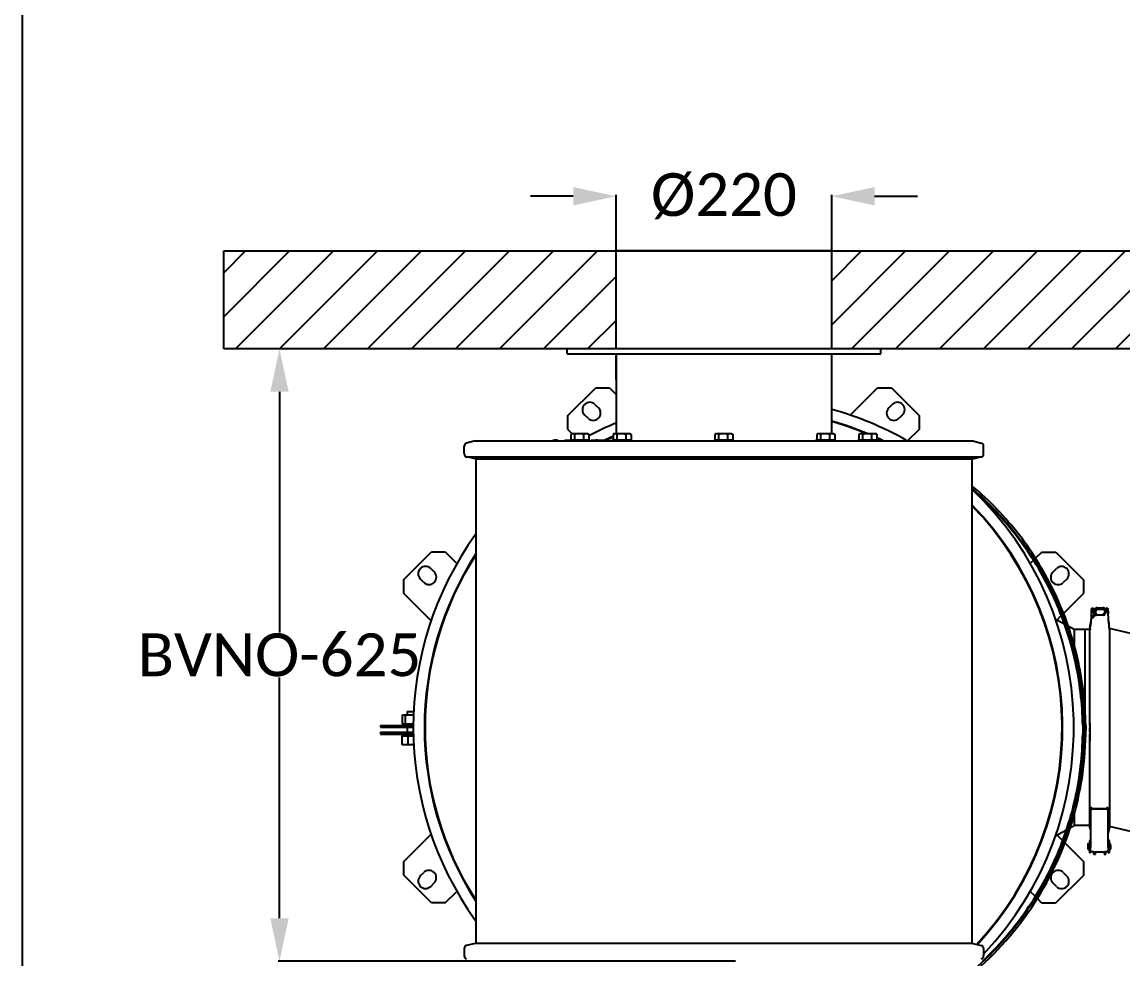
# Model space of a CAD drawing. Header units: millimetres. Extents: x 14017 to 18361, y 6223 to 10695.
# Drawn here: x 14017 to 15140, y 6858 to 7815 of the extents above; entities that cross this region are included whole.
import ezdxf

# ---------------------------------------------------------------- set-up
doc = ezdxf.new("R2010")
doc.units = ezdxf.units.MM
doc.header["$LTSCALE"] = 384.175
doc.header["$PDMODE"] = 3
doc.header["$PDSIZE"] = 8
doc.layers.get('0').update_dxf_attribs({"linetype": 'CONTINUOUS'})
doc.layers.get('Defpoints').update_dxf_attribs({"linetype": 'CONTINUOUS'})
doc.styles.get("Standard").update_dxf_attribs({"font": 'calibri.ttf'})
doc.dimstyles.get("Standard").update_dxf_attribs({"dimtxt": 43.75, "dimasz": 43.75, "dimexe": 1.5, "dimexo": 1, "dimtad": 1, "dimdsep": 46, "dimtxsty": 'Standard', "dimblk": '_FILLED', "dimblk1": '_FILLED', "dimblk2": '_FILLED', "dimcen": 0.09, "dimazin": 2, "dimtol": 1, "dimtp": 0.01, "dimtm": 0.01, "dimtfac": 1, "dimtofl": 0, "dimtmove": 0, "dimatfit": 3, "dimldrblk": '_FILLED', "dimfxl": 1, "dimtolj": 1, "dimarcsym": 0})

# ---------------------------------------------------------------- blocks, each defined once
blk = doc.blocks.new('_FILLED')
at = {"color": 0, "linetype": 'ByBlock'}
blk.add_solid([(0, 0), (-1, 0.214), (-1, -0.214)], dxfattribs=at)
blk = doc.blocks.new('*D322')
at = {"color": 0, "lineweight": -2}
for p, q in [((14724.8, 7481.3), (14277.8, 7481.3)), ((14279.3, 7437.6), (14279.3, 7191.8)), ((14279.3, 6900), (14279.3, 7145.8)), ((14744.6, 6856.3), (14277.8, 6856.3))]:
    blk.add_line(p, q, dxfattribs=at)
at = {"layer": 'Defpoints', "color": 0}
for p in [(14725.8, 7481.3), (14279.3, 6856.3), (14745.6, 6856.3)]:
    blk.add_point(p, dxfattribs=at)
at = {"color": 0, "linetype": 'ByBlock', "lineweight": -2, "xscale": 43.75, "yscale": 43.75, "zscale": 43.75}
for p, rotation in [((14279.3, 7481.3), 90), ((14279.3, 6856.3), 270)]:
    blk.add_blockref('_FILLED', p, dxfattribs=dict(at, rotation=rotation))
at = {"color": 0, "insert": (14279.3, 7168.8), "char_height": 43.75, "attachment_point": 5}
blk.add_mtext('\\A1;\\A1;BVNO-625', dxfattribs=at)
blk = doc.blocks.new('*D668')
at = {"color": 0, "lineweight": -2}
for p, q in [((14579.1, 7637.2), (14535.3, 7637.2)), ((14622.8, 7582.3), (14622.8, 7638.7)), ((14842.8, 7582.3), (14842.8, 7638.7)), ((14886.6, 7637.2), (14930.3, 7637.2))]:
    blk.add_line(p, q, dxfattribs=at)
at = {"layer": 'Defpoints', "color": 0}
for p in [(14842.8, 7637.2), (14622.8, 7581.3), (14842.8, 7581.3)]:
    blk.add_point(p, dxfattribs=at)
at = {"color": 0, "linetype": 'ByBlock', "lineweight": -2, "xscale": 43.75, "yscale": 43.75, "zscale": 43.75}
blk.add_blockref('_FILLED', (14622.8, 7637.2), dxfattribs=at)
at = {"color": 0, "linetype": 'ByBlock', "lineweight": -2, "xscale": 43.75, "yscale": 43.75, "zscale": 43.75, "rotation": 180}
blk.add_blockref('_FILLED', (14842.8, 7637.2), dxfattribs=at)
at = {"color": 0, "insert": (14732.8, 7637.2), "char_height": 43.75, "attachment_point": 5}
blk.add_mtext('\\A1;\\A1;%%C220', dxfattribs=at)

msp = doc.modelspace()

# ---------------------------------------------------------------- hatches: boundary and pattern name
h = msp.add_hatch()
h.set_pattern_fill('ANSI31', color=256, scale=10)
h.set_pattern_definition([(45, (13353.15, 6240.85), (-22.45064, 22.45064), [])])
h.paths.add_polyline_path([(14622.81011, 7581.31601), (14622.81011, 7481.31601), (14842.80592, 7481.31601), (14842.80592, 7581.31601)])
h.paths.add_polyline_path([(16305.34705, 7481.31601), (14892.80592, 7481.31601), (14572.80592, 7481.31601), (14222.40447, 7481.31601), (14222.40447, 7581.31601), (14802.76806, 7581.31601), (16305.34705, 7581.31601)])

# ---------------------------------------------------------------- linework, layer by layer
for p, q in [((14016.56809, 10695.00949), (14016.56809, 6222.83341)), ((14222.40447, 7581.31601), (16305.34705, 7581.31601)), ((14222.40447, 7481.31601), (14222.40447, 7581.31601)), ((14842.80592, 7581.31601), (14622.81011, 7581.31601)), ((14622.81011, 7481.31601), (14622.81011, 7581.31601)), ((14842.80592, 7481.31601), (14842.80592, 7581.31601)), ((16305.34705, 7481.31601), (14222.40447, 7481.31601)), ((14622.81011, 7450.17346), (14622.81011, 7476.31601)), ((14842.80592, 7457.68912), (14842.80592, 7476.31601)), ((15101.00058, 7194.76927), (15101.00058, 7094.76927)), ((15538.01979, 7098.36596), (15126.12753, 7195.76927)), ((15098.9116, 7094.88809), (15098.91097, 7089.88809)), ((15099.95868, 7094.88796), (15099.95804, 7089.88796)), ((15101.92715, 7096.88771), (15101.91171, 7086.95885)), ((15106.23783, 7099.07742), (15106.23557, 7081.29281)), ((15126.36274, 7096.88461), (15126.36142, 7086.45991)), ((15537.39683, 6896.34938), (15126.34965, 6993.76927))]:
    msp.add_line(p, q)
at = {"linetype": 'Continuous'}
for p, q in [((14572.80592, 7476.31601), (14572.80592, 7481.31601)), ((14892.80592, 7481.31601), (14572.80592, 7481.31601)), ((14572.80592, 7476.31601), (14892.80592, 7476.31601)), ((14622.81011, 7476.31601), (14622.81011, 7394.71601)), ((14842.80592, 7394.71601), (14842.80592, 7476.31601)), ((14892.80592, 7476.31601), (14892.80592, 7481.31601)), ((14573.65098, 7413.32092), (14601.93885, 7441.6016)), ((14601.93885, 7441.6016), (14616.08098, 7441.5998)), ((14616.08098, 7441.5998), (14622.81011, 7434.86897)), ((14861.56898, 7413.52226), (14889.61892, 7441.56507)), ((14889.61892, 7441.56507), (14903.76105, 7441.56328)), ((14903.76105, 7441.56328), (14932.04173, 7413.27542)), ((14601.20388, 7424.65684), (14604.73896, 7421.12086)), ((14900.95573, 7421.08325), (14904.49172, 7424.61833)), ((14573.64919, 7399.17878), (14573.65098, 7413.32092)), ((14594.13101, 7410.5156), (14590.59593, 7414.05159)), ((14915.09697, 7414.01039), (14911.56099, 7410.4753)), ((14932.04173, 7413.27542), (14932.03994, 7399.13328)), ((14573.64919, 7399.17878), (14578.11083, 7394.71601)), ((14577.06099, 7394.28591), (14576.62199, 7394.00148)), ((14576.62199, 7394.00148), (14576.62199, 7388.31601)), ((14577.80592, 7394.71601), (14577.06099, 7394.28593)), ((14593.80592, 7394.71601), (14577.80592, 7394.71601)), ((14580.3528, 7394.00148), (14580.3528, 7388.31601)), ((14589.53673, 7394.00148), (14589.53673, 7388.31601)), ((14593.80592, 7394.71601), (14594.55085, 7394.28593)), ((14594.55085, 7394.28591), (14594.98985, 7394.00148)), ((14594.98985, 7394.00148), (14594.98985, 7388.31601)), ((14620.11629, 7394.28591), (14619.6773, 7394.00148)), ((14619.6773, 7394.00148), (14619.6773, 7388.31601)), ((14620.86122, 7394.71601), (14620.11629, 7394.28593)), ((14636.86122, 7394.71601), (14620.86122, 7394.71601)), ((14623.4081, 7394.00148), (14623.4081, 7388.31601)), ((14632.59203, 7394.00148), (14632.59203, 7388.31601)), ((14636.86122, 7394.71601), (14637.60616, 7394.28593)), ((14637.60615, 7394.28591), (14638.04515, 7394.00148)), ((14638.04515, 7394.00148), (14638.04515, 7388.31601)), ((14724.06099, 7394.28591), (14723.62199, 7394.00148)), ((14723.62199, 7394.00148), (14723.62199, 7388.31601)), ((14724.80592, 7394.71601), (14724.06099, 7394.28593)), ((14740.80592, 7394.71601), (14724.80592, 7394.71601)), ((14727.3528, 7394.00148), (14727.3528, 7388.31601)), ((14736.53673, 7394.00148), (14736.53673, 7388.31601)), ((14740.80592, 7394.71601), (14741.55085, 7394.28593)), ((14741.55085, 7394.28591), (14741.98985, 7394.00148)), ((14741.98985, 7394.00148), (14741.98985, 7388.31601)), ((14828.00569, 7394.28591), (14827.56669, 7394.00148)), ((14827.56669, 7394.00148), (14827.56669, 7388.31601)), ((14828.75062, 7394.71601), (14828.00569, 7394.28593)), ((14844.75062, 7394.71601), (14828.75062, 7394.71601)), ((14831.2975, 7394.00148), (14831.2975, 7388.31601)), ((14840.48143, 7394.00148), (14840.48143, 7388.31601)), ((14844.75062, 7394.71601), (14845.49555, 7394.28593)), ((14845.49555, 7394.28591), (14845.93455, 7394.00148)), ((14845.93455, 7394.00148), (14845.93455, 7388.31601)), ((14871.06099, 7394.28591), (14870.62199, 7394.00148)), ((14870.62199, 7394.00148), (14870.62199, 7388.31601)), ((14871.80592, 7394.71601), (14871.06099, 7394.28593)), ((14887.80592, 7394.71601), (14871.80592, 7394.71601)), ((14874.3528, 7394.00148), (14874.3528, 7388.31601)), ((14883.53673, 7394.00148), (14883.53673, 7388.31601)), ((14887.80592, 7394.71601), (14888.55085, 7394.28593)), ((14888.55085, 7394.28591), (14888.98985, 7394.00148)), ((14888.98985, 7394.00148), (14888.98985, 7388.31601)), ((14932.03994, 7399.13328), (14920.27098, 7387.36732)), ((14467.80592, 7374.5622), (14467.80592, 7382.06983)), ((14478.91418, 7387.36732), (14470.22244, 7385.17243)), ((14478.91418, 7387.36732), (14986.69766, 7387.36732)), ((14561.16039, 7388.31601), (14559.91107, 7388.31601)), ((14559.91107, 7388.31601), (14560.17592, 7388.30456)), ((14561.42524, 7388.30456), (14561.16127, 7388.31601)), ((14569.7311, 7387.36732), (14570.56904, 7387.82601)), ((14570.56904, 7387.82601), (14570.64441, 7387.36732)), ((14575.81592, 7387.82601), (14570.56904, 7387.82601)), ((14576.30592, 7388.31601), (14575.80592, 7387.81601)), ((14575.80592, 7387.36732), (14575.80592, 7387.81601)), ((14595.80592, 7387.81601), (14575.80592, 7387.81601)), ((14595.30592, 7388.31601), (14576.30592, 7388.31601)), ((14595.30592, 7388.31601), (14595.80592, 7387.81601)), ((14595.80592, 7387.36732), (14595.80592, 7387.81601)), ((14596.38334, 7387.36732), (14597.22128, 7387.82601)), ((14597.22128, 7387.82601), (14597.29665, 7387.36732)), ((14610.5474, 7387.82601), (14597.22128, 7387.82601)), ((14601.13875, 7388.31601), (14602.38807, 7388.31601)), ((14610.62277, 7387.36732), (14610.5474, 7387.82601)), ((14619.36122, 7388.31601), (14618.86122, 7387.81601)), ((14618.86122, 7387.36732), (14618.86122, 7387.81601)), ((14638.86122, 7387.81601), (14618.86122, 7387.81601)), ((14638.36122, 7388.31601), (14619.36122, 7388.31601)), ((14638.36122, 7388.31601), (14638.86122, 7387.81601)), ((14638.86122, 7387.36732), (14638.86122, 7387.81601)), ((14723.30592, 7388.31601), (14722.80592, 7387.81601)), ((14722.80592, 7387.36732), (14722.80592, 7387.81601)), ((14742.80592, 7387.81601), (14722.80592, 7387.81601)), ((14742.30592, 7388.31601), (14723.30592, 7388.31601)), ((14742.30592, 7388.31601), (14742.80592, 7387.81601)), ((14742.80592, 7387.36732), (14742.80592, 7387.81601)), ((14827.25062, 7388.31601), (14826.75062, 7387.81601)), ((14826.75062, 7387.36732), (14826.75062, 7387.81601)), ((14846.75062, 7387.81601), (14826.75062, 7387.81601)), ((14846.25062, 7388.31601), (14827.25062, 7388.31601)), ((14846.25062, 7388.31601), (14846.75062, 7387.81601)), ((14846.75062, 7387.36732), (14846.75062, 7387.81601)), ((14870.30592, 7388.31601), (14869.80592, 7387.81601)), ((14869.80592, 7387.36732), (14869.80592, 7387.81601)), ((14889.80592, 7387.81601), (14869.80592, 7387.81601)), ((14889.30592, 7388.31601), (14870.30592, 7388.31601)), ((14889.30592, 7388.31601), (14889.80592, 7387.81601)), ((14889.80592, 7387.36732), (14889.80592, 7387.81601)), ((14986.69766, 7387.36732), (14995.38941, 7385.17243)), ((14997.80592, 7374.5622), (14997.80592, 7382.06983)), ((14468.80592, 7372.29732), (14468.80592, 7371.31601)), ((14468.80592, 7371.31601), (14996.80592, 7371.31601)), ((14478.91418, 7369.26471), (14470.79102, 7371.31601)), ((14986.69766, 7369.26471), (14994.82082, 7371.31601)), ((14996.80592, 7372.29732), (14996.80592, 7371.31601)), ((14478.91418, 7369.26471), (14986.69766, 7369.26471)), ((14479.80592, 7369.26471), (14479.80592, 6874.36732)), ((14985.80592, 7369.26471), (14985.80592, 6874.36732)), ((14406.05612, 7245.7686), (14434.34398, 7274.04928)), ((14434.34398, 7274.04928), (14448.48611, 7274.04749)), ((14448.48611, 7274.04749), (14460.28361, 7262.247)), ((15057.17123, 7273.97021), (15050.42115, 7267.22184)), ((15057.17123, 7273.97021), (15071.31337, 7273.96841)), ((15071.31337, 7273.96841), (15099.59405, 7245.68055)), ((15048.36221, 7265.16342), (15045.37074, 7262.17271)), ((14426.53615, 7242.96329), (14423.00106, 7246.49927)), ((14433.60901, 7257.10453), (14437.14409, 7253.56854)), ((15068.50805, 7253.48838), (15072.04403, 7257.02347)), ((15082.64929, 7246.41552), (15079.11331, 7242.88043)), ((14406.05432, 7231.62647), (14406.05612, 7245.7686)), ((15099.59405, 7245.68055), (15099.59225, 7231.53841)), ((14433.93304, 7203.74067), (14406.05432, 7231.62647)), ((15079.073, 7211.02438), (15099.59225, 7231.53841)), ((15107.89146, 7213.57411), (15107.75657, 7211.14185)), ((15107.84221, 7212.45662), (15107.86324, 7212.78485)), ((15107.86321, 7212.78456), (15107.84224, 7212.45689)), ((15107.94809, 7215.24802), (15107.89137, 7213.57244)), ((15107.98586, 7216.36862), (15107.89146, 7213.57411)), ((15107.94672, 7214.12758), (15107.92104, 7213.70661)), ((15107.92109, 7213.70667), (15107.93948, 7214.00616)), ((15107.93948, 7214.00616), (15107.94689, 7214.12754)), ((15108.00439, 7216.70733), (15109.60447, 7216.70712)), ((15108.01532, 7216.39561), (15108.01519, 7215.37721)), ((15108.48912, 7215.36124), (15108.01519, 7215.37721)), ((15108.01519, 7215.3772), (15108.53777, 7215.35969)), ((15108.35757, 7214.13801), (15108.33389, 7214.05878)), ((15108.35755, 7214.13801), (15108.4258, 7214.36432)), ((15108.53776, 7215.35968), (15108.48912, 7215.36124)), ((15108.53777, 7215.35969), (15108.81677, 7215.35008)), ((15111.09112, 7210.48131), (15108.57685, 7214.19059)), ((15109.61519, 7215.36109), (15109.61532, 7216.39541)), ((15109.78566, 7214.33351), (15113.51447, 7209.67952)), ((15111.26822, 7212.52756), (15110.05463, 7214.35109)), ((15110.71493, 7213.35892), (15110.715, 7213.88796)), ((15112.31466, 7211.17702), (15112.315, 7213.88776)), ((15113.9152, 7215.48755), (15119.7152, 7215.48682)), ((15113.91541, 7217.08755), (15119.71541, 7217.08682)), ((15119.11447, 7209.67881), (15123.25194, 7214.3318)), ((15120.51129, 7211.24966), (15121.31482, 7212.45638)), ((15121.02218, 7210.62062), (15124.00238, 7214.26105)), ((15121.28691, 7212.12193), (15122.53824, 7214.21288)), ((15121.315, 7213.88661), (15121.31478, 7212.1685)), ((15123.01532, 7216.38262), (15123.01519, 7215.40289)), ((15123.02638, 7216.69433), (15124.6263, 7216.69412)), ((15124.42821, 7213.31742), (15124.43745, 7213.28243)), ((15124.61519, 7215.35362), (15124.61532, 7216.38242)), ((15124.73859, 7213.56902), (15124.6451, 7216.3516)), ((15124.72398, 7214.00379), (15124.68234, 7215.24599)), ((15124.71246, 7213.66271), (15124.69553, 7213.93986)), ((15124.69556, 7213.93994), (15124.71245, 7213.66254)), ((15124.78501, 7212.72886), (15124.73854, 7213.57061)), ((15124.87196, 7211.15148), (15124.73859, 7213.56902)), ((15124.77859, 7212.60025), (15124.77037, 7212.73065)), ((15124.77038, 7212.72975), (15124.77862, 7212.59929)), ((15124.79393, 7212.35859), (15124.77859, 7212.60025)), ((15124.77862, 7212.59929), (15124.79392, 7212.35873)), ((15124.87273, 7211.13983), (15124.79212, 7212.60004)), ((15079.58734, 7200.57024), (15070.43192, 7205.51567)), ((15076.73306, 7208.68503), (15072.46463, 7204.41768)), ((15107.12149, 7202.15142), (15106.59131, 7197.20052)), ((15107.46566, 7206.75994), (15107.33477, 7204.82281)), ((15107.7536, 7211.09647), (15107.75735, 7211.15381)), ((15107.75657, 7211.14193), (15107.7536, 7211.09652)), ((15113.30621, 7209.67955), (15119.32272, 7209.67878)), ((15120.98345, 7212.01042), (15119.11447, 7209.67893)), ((15124.79392, 7212.35873), (15124.80194, 7212.23322)), ((15124.79689, 7212.3122), (15124.79393, 7212.35859)), ((15124.80193, 7212.23332), (15124.79689, 7212.3122)), ((15124.80194, 7212.23322), (15124.84934, 7211.49893)), ((15124.84934, 7211.49893), (15124.85468, 7211.41684)), ((15124.87196, 7211.15148), (15124.85464, 7211.41737)), ((15124.85468, 7211.41684), (15124.87196, 7211.15156)), ((15124.99232, 7209.31569), (15124.85469, 7211.41666)), ((15124.87196, 7211.15156), (15124.88442, 7210.96052)), ((15124.87516, 7211.10247), (15124.87196, 7211.15148)), ((15125.10169, 7207.66404), (15124.94825, 7209.98759)), ((15125.20387, 7206.135), (15125.05779, 7208.32902)), ((15125.25902, 7205.32279), (15125.16253, 7206.75779)), ((15125.32623, 7204.32071), (15125.20387, 7206.135)), ((15125.37179, 7203.73787), (15125.30201, 7204.68784)), ((15125.37845, 7203.58977), (15125.33309, 7204.22084)), ((15125.45503, 7202.80564), (15125.37179, 7203.73787)), ((15125.50669, 7202.07776), (15125.37845, 7203.58977)), ((15125.42764, 7202.80328), (15125.41317, 7203.01614)), ((15125.42443, 7202.82914), (15125.42764, 7202.80328)), ((15126.17975, 7195.23965), (15125.49447, 7202.18948)), ((15125.55183, 7201.60774), (15125.50669, 7202.07776)), ((15090.31986, 7194.77292), (15083.49082, 7198.46173)), ((15090.31862, 7194.77062), (15090.31651, 7178.21672)), ((15106.43501, 7194.76858), (15090.31862, 7194.77062)), ((15106.12574, 7196.81138), (15107.00597, 7201.08167)), ((15106.12574, 7196.81138), (15106.55237, 7196.81143)), ((15106.23755, 7096.88716), (15106.24976, 7193.05548)), ((15125.77273, 7199.36748), (15126.06315, 7199.36779)), ((15126.06278, 7196.42585), (15126.06316, 7199.36788)), ((15126.15399, 7195.52284), (15126.12463, 7195.79861)), ((15126.15412, 7195.52171), (15126.17975, 7195.23965)), ((15126.37495, 7193.04719), (15126.36274, 7096.88461)), ((14404.93906, 7098.6762), (14404.9402, 7107.6762)), ((14404.9402, 7107.6762), (14416.62413, 7107.67472)), ((14407.8106, 7098.67584), (14407.81174, 7107.67584)), ((14409.67195, 7111.2756), (14409.67149, 7107.6756)), ((14409.67195, 7111.2756), (14416.68386, 7111.27471)), ((14382.23417, 7089.97909), (14382.23392, 7087.97909)), ((14382.23417, 7089.97909), (14416.3305, 7089.97476)), ((14382.23506, 7096.97909), (14382.23481, 7094.97909)), ((14382.23481, 7094.97909), (14416.41345, 7094.97475)), ((14382.23506, 7096.97909), (14416.44663, 7096.97474)), ((14404.67035, 7098.67624), (14404.67013, 7096.97624)), ((14404.67035, 7098.67624), (14416.47483, 7098.67474)), ((14409.66988, 7094.9756), (14409.66924, 7089.9756)), ((15098.91097, 7089.88809), (15098.91071, 7087.88809)), ((15098.91186, 7096.88809), (15098.9116, 7094.88809)), ((15099.95804, 7089.88796), (15099.95779, 7087.88796)), ((15099.95893, 7096.88796), (15099.95868, 7094.88796)), ((15106.23666, 7089.88716), (15106.2373, 7094.88716)), ((14382.23392, 7087.97909), (14416.29733, 7087.97476)), ((14404.35264, 7077.27628), (14404.35378, 7086.27628)), ((14404.35378, 7086.27628), (14416.26912, 7086.27477)), ((14404.66877, 7086.27624), (14404.66899, 7087.97624)), ((14410.60588, 7077.27548), (14410.60703, 7086.27548)), ((15106.2243, 6992.48698), (15106.23641, 7087.88716)), ((15126.3616, 7087.88461), (15126.34948, 6992.48442)), ((14416.38653, 7077.27475), (14404.35264, 7077.27628)), ((15106.88442, 7013.13094), (15106.87922, 6972.16654)), ((15106.88442, 7013.13094), (15108.08442, 7013.13078)), ((15108.06103, 7012.08709), (15108.06113, 7012.88035)), ((15108.06103, 7012.08709), (15123.68451, 7012.08511)), ((15108.08439, 7012.88035), (15108.06113, 7012.88035)), ((15123.68422, 7011.56058), (15108.08422, 7011.56256)), ((15108.08429, 7012.08709), (15108.08442, 7013.13078)), ((15123.68442, 7013.1288), (15124.88442, 7013.12865)), ((15123.68442, 7013.12871), (15123.68452, 7012.08511)), ((15124.87922, 6972.16423), (15124.88442, 7013.12865)), ((15090.29472, 7006.5619), (15090.29322, 6994.77062)), ((15071.02652, 6984.36679), (15081.62976, 6990.0908)), ((15085.53323, 6992.19804), (15090.29446, 6994.76832)), ((15106.22459, 6994.7686), (15090.29322, 6994.77062)), ((15106.22426, 6992.48709), (15106.88142, 6989.50003)), ((15124.88095, 6985.81735), (15126.34952, 6992.48453)), ((14406.01959, 6958.08854), (14434.28476, 6986.34653)), ((15072.43678, 6985.1281), (15077.94368, 6979.61981)), ((15080.28283, 6977.28007), (15099.55752, 6958.00048)), ((15105.68016, 6979.54601), (15105.67855, 6966.91165)), ((15106.88016, 6979.54586), (15105.68016, 6979.54601)), ((15126.08016, 6979.54342), (15124.88016, 6979.54357)), ((15124.89159, 6979.54357), (15124.89207, 6983.28587)), ((15126.07855, 6966.90906), (15126.08016, 6979.54342)), ((15104.27971, 6975.9963), (15104.27908, 6971.09607)), ((15104.32908, 6971.04618), (15105.42908, 6971.04604)), ((15104.32971, 6976.04618), (15105.42971, 6976.04604)), ((15104.47908, 6971.04616), (15104.479, 6970.46122)), ((15104.529, 6970.41133), (15105.629, 6970.41119)), ((15105.47908, 6971.09591), (15105.4797, 6975.99615)), ((15105.47963, 6975.41121), (15105.62963, 6975.41119)), ((15105.52917, 6971.79603), (15105.67917, 6971.79601)), ((15105.52962, 6975.29603), (15105.67962, 6975.29601)), ((15106.87855, 6966.91103), (15105.67855, 6966.91119)), ((15106.87855, 6966.9115), (15106.87922, 6972.16654)), ((15106.89028, 6969.23484), (15106.89016, 6968.24062)), ((15106.89016, 6968.24062), (15107.54844, 6968.24054)), ((15109.85861, 6968.05349), (15110.17444, 6968.02957)), ((15109.8787, 6968.05197), (15109.8784, 6965.73532)), ((15109.8784, 6965.73532), (15110.40276, 6965.73525)), ((15110.40305, 6968.00851), (15110.40275, 6965.62643)), ((15110.40275, 6965.62608), (15111.90275, 6965.62589)), ((15110.98097, 6967.93806), (15111.07868, 6967.9223)), ((15111.46748, 6967.89093), (15120.28977, 6967.8898)), ((15111.90275, 6965.62624), (15111.90303, 6967.89087)), ((15120.67868, 6967.92107), (15120.6784, 6965.73395)), ((15120.6784, 6965.73395), (15120.90276, 6965.73392)), ((15120.90304, 6967.95831), (15120.90275, 6965.6251)), ((15120.90275, 6965.62475), (15122.40275, 6965.62456)), ((15121.66473, 6968.03479), (15122.31317, 6968.07642)), ((15122.40275, 6965.6249), (15122.40306, 6968.07973)), ((15124.209, 6968.23842), (15124.87872, 6968.23834)), ((15124.87922, 6972.16423), (15124.87855, 6966.90921)), ((15126.07855, 6966.9086), (15124.87855, 6966.90875)), ((15126.27904, 6970.79339), (15126.12904, 6970.79341)), ((15126.27974, 6976.29339), (15126.12974, 6976.29341)), ((15126.27904, 6970.79339), (15126.27897, 6970.20845)), ((15126.47896, 6970.15854), (15126.32896, 6970.15856)), ((15127.27917, 6971.79327), (15127.27962, 6975.29326)), ((15127.47909, 6971.15842), (15127.47954, 6974.65841)), ((14406.0178, 6943.9464), (14406.01959, 6958.08854)), ((15099.55752, 6958.00048), (15099.55573, 6943.85834)), ((14434.29848, 6915.65854), (14406.0178, 6943.9464)), ((14422.96255, 6943.21143), (14426.49854, 6946.74652)), ((15099.55573, 6943.85834), (15071.26786, 6915.57766)), ((15079.0757, 6946.66366), (15082.61078, 6943.12768)), ((14437.10379, 6936.13857), (14433.56781, 6932.60348)), ((15072.00283, 6932.52242), (15068.46775, 6936.05841)), ((14448.44061, 6915.65674), (14460.2411, 6927.45423)), ((15050.24787, 6922.45907), (15045.32824, 6927.37995)), ((15057.12573, 6915.57946), (15052.30615, 6920.40026)), ((14448.44061, 6915.65674), (14434.29848, 6915.65854)), ((15071.26786, 6915.57766), (15057.12573, 6915.57946)), ((14467.80592, 6869.06983), (14467.80592, 6861.5622)), ((14478.91418, 6874.36732), (14470.22244, 6872.17243)), ((14986.69766, 6874.36732), (14478.91418, 6874.36732)), ((14986.69766, 6874.36732), (14995.38941, 6872.17243)), ((14997.80592, 6869.06983), (14997.80592, 6861.5622))]:
    msp.add_line(p, q, dxfattribs=at)
for points in [[(15107.32565, 7204.69002), (15107.25563, 7203.74007), (15107.08706, 7201.85748), (15107.00691, 7201.08147)], [(15107.77423, 7211.41135), (15107.68449, 7210.0459), (15107.57158, 7208.34274), (15107.46566, 7206.75994)], [(15106.87886, 6969.31611), (15106.92543, 6968.98487), (15107.06154, 6968.67948), (15107.27666, 6968.42347), (15107.55407, 6968.23675), (15107.87198, 6968.13387), (15108.07168, 6968.11593)], [(15108.0717, 6968.11602), (15108.26189, 6968.11434), (15108.69981, 6968.10623), (15109.11638, 6968.09281), (15109.50563, 6968.07486), (15109.85861, 6968.05349)], [(15110.17444, 6968.02957), (15110.45322, 6968.00389), (15110.68998, 6967.97776), (15110.88219, 6967.95238), (15110.98013, 6967.93734)], [(15120.67868, 6967.92107), (15120.9232, 6967.95786), (15121.22177, 6967.99396), (15121.66473, 6968.03479)], [(15122.31317, 6968.07642), (15123.10702, 6968.10561), (15123.68571, 6968.11404)], [(15123.68573, 6968.11395), (15123.88543, 6968.13184), (15124.20337, 6968.23463), (15124.48083, 6968.42128), (15124.69601, 6968.67725), (15124.8322, 6968.9826), (15124.87886, 6969.31383)]]:
    msp.add_lwpolyline(points, dxfattribs=at)
for centre, radius, start, end in [((14595.8999, 7419.35421), 7.5, 44.99272539, 224.99272539), ((14909.79435, 7419.31436), 7.5, 314.99272539, 134.99272539), ((14599.43499, 7415.81823), 7.5, 224.99272539, 44.99272539), ((14752.80592, 7094.81347), 337, 60.41758199, 74.48374975), ((14906.25836, 7415.77927), 7.5, 134.99272539, 314.99272539), ((14752.80592, 7094.81347), 337, 112.72022765, 117.93945534), ((14752.80592, 7094.81347), 325, 67.58333885, 73.89963663), ((14752.80592, 7094.81347), 325.58474, 67.18860463, 73.92909759), ((14471.00592, 7382.06983), 3.2, 104.1723377, 180), ((14601.07964, 7384.95735), 3.3651, 69.35395403, 76.62448495), ((14752.80592, 7094.81347), 325.58474, 114.18316874, 115.89746032), ((14752.80592, 7094.81347), 325, 114.22978166, 115.58735388), ((14752.80592, 7094.81347), 325, 64.25074264, 65.21823352), ((14752.80592, 7094.81347), 325.58474, 64.05740921, 65.26464045), ((14994.60592, 7382.06983), 3.2, 0, 75.8276623), ((14471.00592, 7374.5622), 3.2, 180, 225.84642369), ((14994.60592, 7374.5622), 3.2, 314.15357631, 0), ((14752.80592, 7094.81347), 337, 316.63017602, 46.16718392), ((14752.80592, 7094.81347), 325, 316.9941754, 44.17479665), ((14752.80592, 7094.81347), 325.58474, 317.05146089, 44.27528685), ((14752.80592, 7094.81347), 337, 144.24894898, 215.75480329), ((14752.80592, 7094.81347), 325.58474, 147.03015418, 212.96876742), ((14752.80592, 7094.81347), 325, 147.17728188, 212.82158829), ((14428.30504, 7251.8019), 7.5, 44.99272539, 224.99272539), ((15077.34666, 7251.71949), 7.5, 314.99272539, 134.99272539), ((14431.84012, 7248.26592), 7.5, 224.99272539, 44.99272539), ((15073.81068, 7248.18441), 7.5, 134.99272539, 314.99272539), ((14650.35942, 7241.9597), 458.43311, 356.35120973, 356.46664714), ((14547.23395, 7248.44566), 561.76222, 356.49760498, 356.61187367), ((15097.73679, 7215.38382), 10.2784, 359.23054054, 359.96312566), ((15132.02997, 7206.97533), 24.7322, 163.35707959, 164.28947962), ((15132.13737, 7206.94186), 24.84464, 163.35402711, 164.28222291), ((15146.42086, 7202.69959), 39.74484, 163.27393065, 163.39314434), ((15194.94263, 7188.15718), 90.39899, 163.1477147, 163.29753089), ((15110.66347, 7275.69237), 60.37022, 267.98210468, 268.3751237), ((15110.06207, 7255.96064), 40.62946, 268.24369575, 268.43927262), ((15109.88614, 7250.26025), 34.92633, 268.46677755, 269.20832635), ((15109.71758, 7242.13509), 26.79967, 268.37042818, 269.32864657), ((15104.85894, 7213.30227), 4.98333, 19.62336849, 22.07328348), ((15101.28431, 7216.40758), 8.33109, 359.91629729, 1.0898983), ((15097.37557, 7215.37543), 12.23964, 359.16262347, 359.82087928), ((15100.35689, 7215.36248), 9.2583, 359.84332456, 359.9914187), ((15103.26628, 7212.76433), 6.66426, 16.45619418, 17.25285993), ((15102.48848, 7212.53465), 7.47526, 15.7172734, 16.45573601), ((15101.65324, 7212.29936), 8.34301, 15.03239328, 15.71886451), ((15113.915, 7213.88755), 3.2, 89.99272539, 179.99272539), ((15113.915, 7213.88755), 1.6, 89.99272539, 179.99272539), ((15119.715, 7213.88682), 1.6, 359.99272539, 89.99272539), ((15119.715, 7213.88682), 3.2, 13.68995519, 89.99272539), ((15120.86767, 7215.96634), 2.32913, 326.47751294, 328.99473524), ((15135.57915, 7215.41361), 12.56396, 180.04888623, 181.05431472), ((15130.71731, 7212.52039), 7.62894, 163.3818962, 165.14777547), ((15109.99643, 7209.40918), 14.95132, 15.01394043, 15.15298306), ((15110.81769, 7209.62404), 14.10244, 12.67065248, 15.03515477), ((15110.08112, 7209.4858), 14.84986, 12.56789062, 14.81316061), ((15112.96864, 7210.1442), 11.88828, 11.73339459, 12.49891264), ((15114.70197, 7210.51699), 10.11672, 9.32483661, 12.56152914), ((15114.40856, 7210.43847), 10.41861, 9.57969126, 11.75919668), ((15132.8983, 7216.39239), 8.28306, 178.88859598, 180.06900329), ((15731.89985, 7250.91385), 608.329, 183.35825769, 183.48456259), ((15115.99753, 7205.57025), 7.35373, 171.1763076, 172.3119494), ((15115.38003, 7205.67984), 6.72704, 165.96543486, 171.27979097), ((15115.5704, 7205.64124), 6.92077, 166.15601621, 171.21466966), ((15108.00287, 7205.9512), 0.92701, 29.67693364, 30.42765574), ((15108.0821, 7205.99548), 0.83625, 25.88797118, 29.72862647), ((15108.0303, 7205.96715), 0.8953, 28.91314765, 29.66066832), ((15108.09464, 7206.00216), 0.82206, 25.85179293, 28.94571273), ((15114.93723, 7205.79741), 6.26862, 160.53723591, 166.15720136), ((15114.99254, 7205.77817), 6.32728, 160.53982445, 165.97833298), ((15108.3694, 7206.11427), 0.52483, 13.08893427, 17.72979147), ((15108.41352, 7206.12497), 0.47943, 11.6690543, 13.0372711), ((15108.45737, 7206.1334), 0.43481, 5.56850336, 11.75583049), ((15112.96056, 7204.87313), 4.25674, 162.36823707, 162.91983474), ((15112.95986, 7204.87304), 4.2561, 162.26242388, 162.91531734), ((15112.96686, 7204.87111), 4.26336, 161.26614624, 162.3680618), ((15112.98168, 7204.8659), 4.27906, 159.15648202, 162.26032362), ((15112.98655, 7204.8643), 4.2842, 159.15963715, 161.26457319), ((15112.99268, 7204.86212), 4.2907, 158.40710944, 159.161425), ((15112.99838, 7204.85966), 4.29689, 157.75716423, 159.15790446), ((15112.98541, 7204.865), 4.28288, 157.24587405, 158.40717379), ((15113.00439, 7204.85721), 4.30338, 157.24815388, 157.75730072), ((15112.98209, 7204.86638), 4.27928, 156.65036495, 157.24574952), ((15113.02484, 7204.84843), 4.32563, 153.99376498, 157.24563881), ((15113.0207, 7204.84928), 4.32151, 153.97988638, 156.6450972), ((15113.04708, 7204.83769), 4.35033, 152.3768918, 153.99518573), ((15113.07852, 7204.82138), 4.3857, 152.37862188, 153.98369804), ((15113.08164, 7204.8192), 4.38952, 147.5679873, 152.37208052), ((15113.093, 7204.81392), 4.402, 147.58844935, 152.38002583), ((15111.87296, 7210.05378), 12.9834, 6.73457274, 9.31909942), ((15106.92431, 7209.46247), 17.96725, 5.37526696, 6.75658656), ((15099.4338, 7208.66571), 25.49887, 5.57838731, 6.17610074), ((15083.72945, 7207.12185), 41.27892, 5.35581961, 5.5922209), ((15100.77256, 7208.86928), 24.14752, 5.0022745, 5.40918991), ((15116.43612, 7199.3472), 9.62706, 0.12312213, 20.22096645), ((15085.66504, 7192.7971), 40.60829, 5.23227088, 5.81132269), ((15094.89435, 7193.64724), 31.33991, 4.77416414, 5.22323856), ((15102.43042, 7194.26587), 23.77849, 3.67480909, 4.80003145), ((15108.08455, 7014.05456), 2.492, 269.4560131, 269.9924149), ((15104.32908, 6971.09618), 0.05, 180.12962969, 269.99272539), ((15104.3297, 6975.99618), 0.05, 89.99272539, 179.85546776), ((15104.529, 6970.46133), 0.05, 180.12998302, 269.99272539), ((15105.42908, 6971.09604), 0.05, 269.99272539, 359.84983009), ((15105.4297, 6975.99604), 0.05, 0.12998302, 89.99272539), ((15105.52917, 6971.74603), 0.05, 89.99272539, 179.88402716), ((15105.52962, 6975.34603), 0.05, 180.10116507, 269.99272539), ((15105.629, 6970.46119), 0.05, 269.99272539, 359.85546776), ((15105.62962, 6975.36119), 0.05, 0.13562069, 89.99272539), ((15126.12905, 6970.84341), 0.05, 202.59747374, 269.99272539), ((15126.12974, 6976.24341), 0.05, 89.99272539, 157.39293901), ((15126.32897, 6970.20856), 0.05, 180.12577389, 269.99272539), ((15126.27917, 6971.79339), 1, 269.99272539, 359.99272539), ((15126.27962, 6975.29339), 1, 359.99272539, 89.99272539), ((15126.47909, 6971.15854), 1, 269.99272539, 359.99272539), ((15126.47954, 6974.65854), 1, 359.99272539, 36.84921391), ((14428.26518, 6937.90746), 7.5, 134.99272539, 314.99272539), ((14431.80116, 6941.44254), 7.5, 314.99272539, 134.99272539), ((15073.77172, 6941.36103), 7.5, 44.99272539, 224.99272539), ((15077.30681, 6937.82505), 7.5, 224.99272539, 44.99272539), ((14471.00592, 6869.06983), 3.2, 104.1723377, 180), ((14994.60592, 6869.06983), 3.2, 0, 75.8276623), ((14471.00592, 6861.5622), 3.2, 180, 255.8276623), ((14994.60592, 6861.5622), 3.2, 284.1723377, 0)]:
    msp.add_arc(centre, radius, start, end, dxfattribs=at)
for points, knots in [([(14578.4874, 7394.71601), (14578.24507, 7394.71601), (14577.74199, 7394.63114), (14577.28502, 7394.41527), (14577.06099, 7394.28593)], [0, 0, 0, 0, 0.4836754733, 1, 1, 1, 1]), ([(14580.3528, 7394.00148), (14580.06535, 7394.20694), (14579.48451, 7394.56095), (14578.80816, 7394.71601), (14578.4874, 7394.71601)], [0, 0, 0, 0, 0.5241566924, 1, 1, 1, 1]), ([(14584.94477, 7394.71601), (14584.16848, 7394.71601), (14582.61323, 7394.57957), (14581.09876, 7394.21808), (14580.3528, 7394.00148)], [0, 0, 0, 0, 0.499843523, 1, 1, 1, 1]), ([(14589.53673, 7394.00148), (14588.79077, 7394.21808), (14587.27631, 7394.57958), (14585.72105, 7394.71601), (14584.94477, 7394.71601)], [0, 0, 0, 0, 0.5001565426, 1, 1, 1, 1]), ([(14592.26329, 7394.71601), (14591.79947, 7394.71601), (14590.8507, 7394.57253), (14589.96972, 7394.21322), (14589.53673, 7394.00148)], [0, 0, 0, 0, 0.490390966, 1, 1, 1, 1]), ([(14594.98985, 7394.00148), (14594.55686, 7394.21322), (14593.67588, 7394.57254), (14592.72711, 7394.71601), (14592.26329, 7394.71601)], [0, 0, 0, 0, 0.509609419, 1, 1, 1, 1]), ([(14621.5427, 7394.71601), (14621.30037, 7394.71601), (14620.7973, 7394.63114), (14620.34033, 7394.41527), (14620.11629, 7394.28593)], [0, 0, 0, 0, 0.4836754733, 1, 1, 1, 1]), ([(14623.4081, 7394.00148), (14623.12065, 7394.20694), (14622.53981, 7394.56095), (14621.86346, 7394.71601), (14621.5427, 7394.71601)], [0, 0, 0, 0, 0.5241566924, 1, 1, 1, 1]), ([(14628.00007, 7394.71601), (14627.22379, 7394.71601), (14625.66853, 7394.57957), (14624.15406, 7394.21808), (14623.4081, 7394.00148)], [0, 0, 0, 0, 0.499843523, 1, 1, 1, 1]), ([(14632.59203, 7394.00148), (14631.84608, 7394.21808), (14630.33161, 7394.57958), (14628.77635, 7394.71601), (14628.00007, 7394.71601)], [0, 0, 0, 0, 0.5001565426, 1, 1, 1, 1]), ([(14635.31859, 7394.71601), (14634.85478, 7394.71601), (14633.906, 7394.57253), (14633.02503, 7394.21322), (14632.59203, 7394.00148)], [0, 0, 0, 0, 0.490390966, 1, 1, 1, 1]), ([(14638.04515, 7394.00148), (14637.61216, 7394.21322), (14636.73119, 7394.57254), (14635.78241, 7394.71601), (14635.31859, 7394.71601)], [0, 0, 0, 0, 0.509609419, 1, 1, 1, 1]), ([(14725.4874, 7394.71601), (14725.24507, 7394.71601), (14724.74199, 7394.63114), (14724.28502, 7394.41527), (14724.06099, 7394.28593)], [0, 0, 0, 0, 0.4836754733, 1, 1, 1, 1]), ([(14727.3528, 7394.00148), (14727.06535, 7394.20694), (14726.48451, 7394.56095), (14725.80816, 7394.71601), (14725.4874, 7394.71601)], [0, 0, 0, 0, 0.5241566924, 1, 1, 1, 1]), ([(14731.94477, 7394.71601), (14731.16848, 7394.71601), (14729.61323, 7394.57957), (14728.09876, 7394.21808), (14727.3528, 7394.00148)], [0, 0, 0, 0, 0.499843523, 1, 1, 1, 1]), ([(14736.53673, 7394.00148), (14735.79077, 7394.21808), (14734.27631, 7394.57958), (14732.72105, 7394.71601), (14731.94477, 7394.71601)], [0, 0, 0, 0, 0.5001565426, 1, 1, 1, 1]), ([(14739.26329, 7394.71601), (14738.79947, 7394.71601), (14737.8507, 7394.57253), (14736.96972, 7394.21322), (14736.53673, 7394.00148)], [0, 0, 0, 0, 0.490390966, 1, 1, 1, 1]), ([(14741.98985, 7394.00148), (14741.55686, 7394.21322), (14740.67588, 7394.57254), (14739.72711, 7394.71601), (14739.26329, 7394.71601)], [0, 0, 0, 0, 0.509609419, 1, 1, 1, 1]), ([(14829.43209, 7394.71601), (14829.18976, 7394.71601), (14828.68669, 7394.63114), (14828.22972, 7394.41527), (14828.00569, 7394.28593)], [0, 0, 0, 0, 0.4836754733, 1, 1, 1, 1]), ([(14831.2975, 7394.00148), (14831.01005, 7394.20694), (14830.4292, 7394.56095), (14829.75286, 7394.71601), (14829.43209, 7394.71601)], [0, 0, 0, 0, 0.5241566924, 1, 1, 1, 1]), ([(14835.88946, 7394.71601), (14835.11318, 7394.71601), (14833.55792, 7394.57957), (14832.04345, 7394.21808), (14831.2975, 7394.00148)], [0, 0, 0, 0, 0.499843523, 1, 1, 1, 1]), ([(14840.48143, 7394.00148), (14839.73547, 7394.21808), (14838.221, 7394.57958), (14836.66574, 7394.71601), (14835.88946, 7394.71601)], [0, 0, 0, 0, 0.5001565426, 1, 1, 1, 1]), ([(14843.20799, 7394.71601), (14842.74417, 7394.71601), (14841.7954, 7394.57253), (14840.91442, 7394.21322), (14840.48143, 7394.00148)], [0, 0, 0, 0, 0.490390966, 1, 1, 1, 1]), ([(14845.93455, 7394.00148), (14845.50155, 7394.21322), (14844.62058, 7394.57254), (14843.6718, 7394.71601), (14843.20799, 7394.71601)], [0, 0, 0, 0, 0.509609419, 1, 1, 1, 1]), ([(14872.4874, 7394.71601), (14872.24507, 7394.71601), (14871.74199, 7394.63114), (14871.28502, 7394.41527), (14871.06099, 7394.28593)], [0, 0, 0, 0, 0.4836754733, 1, 1, 1, 1]), ([(14874.3528, 7394.00148), (14874.06535, 7394.20694), (14873.48451, 7394.56095), (14872.80816, 7394.71601), (14872.4874, 7394.71601)], [0, 0, 0, 0, 0.5241566924, 1, 1, 1, 1]), ([(14878.94477, 7394.71601), (14878.16848, 7394.71601), (14876.61323, 7394.57957), (14875.09876, 7394.21808), (14874.3528, 7394.00148)], [0, 0, 0, 0, 0.499843523, 1, 1, 1, 1]), ([(14883.53673, 7394.00148), (14882.79077, 7394.21808), (14881.27631, 7394.57958), (14879.72105, 7394.71601), (14878.94477, 7394.71601)], [0, 0, 0, 0, 0.5001565426, 1, 1, 1, 1]), ([(14886.26329, 7394.71601), (14885.79947, 7394.71601), (14884.8507, 7394.57253), (14883.96972, 7394.21322), (14883.53673, 7394.00148)], [0, 0, 0, 0, 0.490390966, 1, 1, 1, 1]), ([(14888.98985, 7394.00148), (14888.55686, 7394.21322), (14887.67588, 7394.57254), (14886.72711, 7394.71601), (14886.26329, 7394.71601)], [0, 0, 0, 0, 0.509609419, 1, 1, 1, 1]), ([(14557.58317, 7387.38839), (14557.92317, 7387.67321), (14558.65143, 7388.13915), (14559.50612, 7388.31597), (14559.91107, 7388.316)], [0, 0, 0, 0, 0.5227377219, 1, 1, 1, 1]), ([(14557.93488, 7387.38835), (14558.21454, 7387.54532), (14558.80424, 7387.78476), (14559.44134, 7387.83152), (14559.74623, 7387.80513)], [0, 0, 0, 0, 0.5116953497, 1, 1, 1, 1]), ([(14559.74623, 7387.80513), (14559.85949, 7387.79533), (14560.32339, 7387.728), (14560.76858, 7387.55137), (14561.07643, 7387.37589)], [0, 0, 0, 0, 0.2428948823, 1, 1, 1, 1]), ([(14560.17592, 7388.30456), (14560.54084, 7388.27297), (14561.29638, 7388.06564), (14561.94481, 7387.63636), (14562.25089, 7387.37838)], [0, 0, 0, 0, 0.4778176146, 1, 1, 1, 1]), ([(14563.4996, 7387.37889), (14563.19359, 7387.63673), (14562.54533, 7388.06577), (14561.79005, 7388.27298), (14561.42524, 7388.30456)], [0, 0, 0, 0, 0.5221716682, 1, 1, 1, 1]), ([(14599.45528, 7387.84216), (14599.71631, 7387.99275), (14600.2613, 7388.23129), (14600.85203, 7388.316), (14601.13875, 7388.316)], [0, 0, 0, 0, 0.5124354672, 1, 1, 1, 1]), ([(14601.13875, 7388.316), (14601.31951, 7388.316), (14601.562, 7388.29433), (14601.79875, 7388.24523), (14601.85809, 7388.23117)], [0, 0, 0, 0, 0.747721135, 1, 1, 1, 1]), ([(14602.26615, 7388.10633), (14602.31334, 7388.08859), (14602.50399, 7388.01218), (14602.68805, 7387.91956), (14602.82225, 7387.84214)], [0, 0, 0, 0, 0.2455056101, 1, 1, 1, 1]), ([(14604.07168, 7387.84208), (14603.81063, 7387.99269), (14603.2656, 7388.23128), (14602.67483, 7388.316), (14602.38807, 7388.316)], [0, 0, 0, 0, 0.5124370483, 1, 1, 1, 1]), ([(15101.92715, 7096.88771), (15101.60946, 7120.0861), (15095.97658, 7166.56496), (15072.91753, 7232.77803), (15036.33453, 7292.58632), (15003.96358, 7326.40455), (14986.22678, 7341.35393)], [0, 0, 0, 0, 0.2500211595, 0.5000275742, 0.7500225143, 1, 1, 1, 1]), ([(14986.23895, 7338.72254), (15003.67904, 7323.86542), (15035.4931, 7290.32103), (15071.42913, 7231.13835), (15094.07576, 7165.70405), (15099.61191, 7119.80026), (15099.92764, 7096.88796)], [0, 0, 0, 0, 0.2499776714, 0.4999726824, 0.7499789014, 1, 1, 1, 1]), ([(15098.88057, 7096.8881), (15098.57138, 7119.32538), (15093.251, 7164.27288), (15071.50738, 7228.47753), (15036.96974, 7286.80133), (15006.34013, 7320.11798), (14989.52187, 7334.9673)], [0, 0, 0, 0, 0.2500208802, 0.5000264395, 0.7500216828, 1, 1, 1, 1]), ([(15108.00439, 7216.70733), (15108.03067, 7216.70731), (15107.98427, 7216.53911), (15108.01533, 7216.47338), (15108.01532, 7216.39561)], [0, 0, 0, 0, 0.2525525871, 1, 1, 1, 1]), ([(15108.01426, 7215.24578), (15108.01252, 7215.10994), (15108.14821, 7214.79625), (15108.30944, 7214.51579), (15108.4258, 7214.36432)], [0, 0, 0, 0, 0.4156224971, 1, 1, 1, 1]), ([(15109.43128, 7215.28197), (15109.42686, 7215.29146), (15109.41793, 7215.31005), (15109.40842, 7215.32835), (15109.40357, 7215.33726)], [0, 0, 0, 0, 0.5079033702, 1, 1, 1, 1]), ([(15109.47702, 7215.17496), (15109.46953, 7215.19348), (15109.45482, 7215.22937), (15109.43922, 7215.2649), (15109.43128, 7215.28197)], [0, 0, 0, 0, 0.5147329471, 1, 1, 1, 1]), ([(15109.6139, 7216.56605), (15109.61318, 7216.6013), (15109.59999, 7216.63143), (15109.61641, 7216.70711), (15109.60447, 7216.70712)], [0, 0, 0, 0, 0.7471045875, 1, 1, 1, 1]), ([(15109.61391, 7215.19654), (15109.61333, 7215.14802), (15109.66084, 7214.89429), (15109.81509, 7214.67979), (15109.93855, 7214.51538)], [0, 0, 0, 0, 0.1909637474, 1, 1, 1, 1]), ([(15109.72506, 7214.43204), (15109.72462, 7214.43654), (15109.72471, 7214.44591), (15109.72701, 7214.45501), (15109.72867, 7214.45947)], [0, 0, 0, 0, 0.4870462009, 1, 1, 1, 1]), ([(15109.78566, 7214.33351), (15109.77277, 7214.34959), (15109.74698, 7214.37799), (15109.72684, 7214.41385), (15109.72506, 7214.43204)], [0, 0, 0, 0, 0.5299069484, 1, 1, 1, 1]), ([(15122.69129, 7214.44873), (15122.73897, 7214.51654), (15122.88404, 7214.73892), (15123.02016, 7214.99617), (15123.01732, 7215.18244)], [0, 0, 0, 0, 0.3079350603, 1, 1, 1, 1]), ([(15123.02638, 7216.69433), (15123.00011, 7216.69432), (15123.04635, 7216.52611), (15123.01533, 7216.46038), (15123.01532, 7216.38262)], [0, 0, 0, 0, 0.2525630605, 1, 1, 1, 1]), ([(15123.64102, 7215.3355), (15123.61942, 7215.29527), (15123.53018, 7215.08803), (15123.45875, 7214.87413), (15123.40701, 7214.70219)], [0, 0, 0, 0, 0.2027403844, 1, 1, 1, 1]), ([(15124.6155, 7215.27846), (15124.61664, 7215.13791), (15124.45724, 7214.80982), (15124.24995, 7214.54165), (15124.1138, 7214.39064)], [0, 0, 0, 0, 0.4087273214, 1, 1, 1, 1]), ([(15124.61679, 7216.55305), (15124.61752, 7216.5883), (15124.63069, 7216.61844), (15124.61437, 7216.69412), (15124.6263, 7216.69412)], [0, 0, 0, 0, 0.7470785212, 1, 1, 1, 1]), ([(15124.6155, 7215.27849), (15124.61539, 7215.29148), (15124.6152, 7215.31573), (15124.61519, 7215.33997), (15124.61535, 7215.35122)], [0, 0, 0, 0, 0.5360336691, 1, 1, 1, 1]), ([(15107.12149, 7202.15142), (15107.12755, 7202.20804), (15107.15019, 7202.41598), (15107.17452, 7202.62379), (15107.19644, 7202.77441)], [0, 0, 0, 0, 0.2722757633, 1, 1, 1, 1]), ([(15108.83443, 7206.36061), (15108.84138, 7206.34625), (15108.85406, 7206.31781), (15108.8647, 7206.28854), (15108.8693, 7206.2741)], [0, 0, 0, 0, 0.5128238505, 1, 1, 1, 1]), ([(15108.86932, 7206.27412), (15108.86471, 7206.28856), (15108.85407, 7206.31782), (15108.84138, 7206.34624), (15108.83443, 7206.3606)], [0, 0, 0, 0, 0.4871653079, 1, 1, 1, 1]), ([(15108.88307, 7206.22199), (15108.88127, 7206.23066), (15108.87714, 7206.24817), (15108.87209, 7206.26543), (15108.86932, 7206.27412)], [0, 0, 0, 0, 0.4925000684, 1, 1, 1, 1]), ([(15108.88304, 7206.22194), (15108.88472, 7206.21384), (15108.8876, 7206.19773), (15108.88957, 7206.18149), (15108.8903, 7206.17346)], [0, 0, 0, 0, 0.5063781342, 1, 1, 1, 1]), ([(15108.89157, 7206.1234), (15108.89194, 7206.13199), (15108.89206, 7206.14941), (15108.89096, 7206.16678), (15108.89012, 7206.17554)], [0, 0, 0, 0, 0.4942933425, 1, 1, 1, 1]), ([(15111.09113, 7210.48132), (15111.24846, 7210.2495), (15110.81292, 7209.5733), (15110.34597, 7208.8787), (15109.82689, 7208.02751), (15109.5235, 7207.46155), (15109.37675, 7207.17336)], [0, 0, 0, 0, 0.2239854273, 0.4822830751, 0.7414439619, 1, 1, 1, 1]), ([(15109.37675, 7207.17329), (15109.49815, 7207.41163), (15110.07146, 7208.36935), (15111.00698, 7209.14105), (15111.80932, 7209.42352)], [0, 0, 0, 0, 0.2392284375, 1, 1, 1, 1]), ([(15121.31352, 7209.75553), (15121.12221, 7209.72038), (15120.44743, 7209.59938), (15119.78349, 7209.41437), (15119.32267, 7209.24436)], [0, 0, 0, 0, 0.2836681753, 1, 1, 1, 1]), ([(15121.31352, 7209.75553), (15121.20452, 7209.89393), (15121.03621, 7210.08232), (15120.90319, 7210.40601), (15120.97428, 7210.56209), (15121.02223, 7210.62069)], [0, 0, 0, 0, 0.5327179861, 0.7710546408, 1, 1, 1, 1]), ([(15125.42768, 7202.80328), (15125.43368, 7202.75727), (15125.45848, 7202.55295), (15125.47883, 7202.34813), (15125.49447, 7202.18948)], [0, 0, 0, 0, 0.2254434573, 1, 1, 1, 1]), ([(15106.24976, 7193.05548), (15106.24978, 7193.15337), (15106.27242, 7193.69295), (15106.3426, 7194.22903), (15106.40398, 7194.66657)], [0, 0, 0, 0, 0.1813733509, 1, 1, 1, 1]), ([(15106.43505, 7195.08324), (15106.43791, 7195.24383), (15106.46472, 7195.95131), (15106.53304, 7196.65641), (15106.59131, 7197.20052)], [0, 0, 0, 0, 0.2269069519, 1, 1, 1, 1]), ([(15126.21659, 7194.6914), (15126.24099, 7194.51827), (15126.31214, 7193.97251), (15126.37496, 7193.42311), (15126.37495, 7193.04719)], [0, 0, 0, 0, 0.3174599254, 1, 1, 1, 1]), ([(14891.92548, 6788.07082), (14922.09909, 6799.51412), (14979.3762, 6831.66007), (15047.03274, 6902.86465), (15090.83139, 6990.78907), (15101.47581, 7055.61218), (15101.92601, 7087.88771)], [0, 0, 0, 0, 0.249966344, 0.4999567291, 0.749971643, 1, 1, 1, 1]), ([(15099.9265, 7087.88796), (15099.51818, 7058.79271), (15090.75541, 7000.41141), (15054.72087, 6919.77204), (14998.48918, 6851.66866), (14950.08251, 6817.89022), (14924.20095, 6804.60614)], [0, 0, 0, 0, 0.250025193, 0.5000384946, 0.7500307609, 1, 1, 1, 1]), ([(14996.96195, 6856.66889), (15012.69739, 6871.45817), (15041.27682, 6904.29608), (15073.41214, 6961.03585), (15093.61641, 7023.03857), (15098.57635, 7066.29208), (15098.87942, 7087.8881)], [0, 0, 0, 0, 0.2499795633, 0.4999751887, 0.7499795407, 1, 1, 1, 1]), ([(15106.88429, 7012.08755), (15106.88405, 7011.92568), (15107.20183, 7011.7136), (15107.6115, 7011.59584), (15107.90641, 7011.56414), (15108.06089, 7011.56267)], [0, 0, 0, 0, 0.359399012, 0.6570053043, 1, 1, 1, 1]), ([(15123.68422, 7011.56058), (15123.84104, 7011.56056), (15124.14128, 7011.5904), (15124.55816, 7011.70704), (15124.88449, 7011.92066), (15124.88429, 7012.08527)], [0, 0, 0, 0, 0.3424252117, 0.6405725908, 1, 1, 1, 1]), ([(15122.0441, 6968.05942), (15122.01884, 6968.04072), (15121.94075, 6967.97587), (15121.87868, 6967.87659), (15121.87867, 6967.8051)], [0, 0, 0, 0, 0.3053814471, 1, 1, 1, 1])]:
    msp.add_open_spline(points, degree=3, knots=knots, dxfattribs=at)
for points in [[(15107.84224, 7212.45689), (15107.81982, 7212.10836), (15107.79705, 7211.75985), (15107.77423, 7211.41135)], [(15107.77423, 7211.41135), (15107.79704, 7211.75976), (15107.81979, 7212.10818), (15107.84221, 7212.45662)], [(15107.92104, 7213.70661), (15107.90203, 7213.39925), (15107.88276, 7213.0919), (15107.86321, 7212.78456)], [(15107.9469, 7214.12759), (15107.96959, 7214.50031), (15107.992, 7214.87306), (15108.01427, 7215.24581)], [(15108.4258, 7214.36432), (15108.49204, 7214.32624), (15108.52897, 7214.25093), (15108.57222, 7214.18794)], [(15109.63069, 7214.74087), (15109.60601, 7214.81961), (15109.58047, 7214.8981), (15109.55285, 7214.97585)], [(15110.05463, 7214.35109), (15110.01782, 7214.4064), (15109.98113, 7214.46229), (15109.93722, 7214.51215)], [(15122.69131, 7214.44874), (15122.63694, 7214.37152), (15122.58299, 7214.29315), (15122.54123, 7214.20845)], [(15123.34325, 7214.4759), (15123.32854, 7214.42059), (15123.2897, 7214.36881), (15123.24192, 7214.33731)], [(15124.00238, 7214.26105), (15124.03829, 7214.30494), (15124.07441, 7214.34893), (15124.11474, 7214.38881)], [(15124.42791, 7213.31741), (15124.33048, 7213.6772), (15124.21324, 7214.0314), (15124.1138, 7214.39064)], [(15124.11381, 7214.39064), (15124.22657, 7214.03533), (15124.33267, 7213.67774), (15124.42821, 7213.31742)], [(15124.6155, 7215.27852), (15124.64192, 7214.83231), (15124.66852, 7214.38611), (15124.69556, 7213.93994)], [(15124.71245, 7213.66254), (15124.73146, 7213.35159), (15124.75077, 7213.04066), (15124.77038, 7212.72975)], [(15124.77037, 7212.73065), (15124.7508, 7213.04132), (15124.73152, 7213.35201), (15124.71246, 7213.66271)], [(15108.8022, 7206.42068), (15108.77482, 7206.46731), (15108.74346, 7206.51168), (15108.70986, 7206.55405)], [(15108.70987, 7206.55407), (15108.71645, 7206.60268), (15108.72315, 7206.65127), (15108.73074, 7206.69972)], [(15108.70992, 7206.55409), (15108.74601, 7206.50856), (15108.77954, 7206.46069), (15108.80829, 7206.41021)], [(15109.02672, 7207.88611), (15109.15626, 7208.25167), (15109.32303, 7208.60659), (15109.52623, 7208.93694)], [(15109.52618, 7208.93697), (15109.32259, 7208.60687), (15109.15634, 7208.25165), (15109.02681, 7207.88608)], [(15110.27896, 7209.87483), (15109.98992, 7209.59706), (15109.73661, 7209.27816), (15109.52618, 7208.93697)], [(15109.52623, 7208.93694), (15109.73625, 7209.27838), (15109.98902, 7209.59801), (15110.27897, 7209.87482)], [(15111.09113, 7210.48132), (15110.79548, 7210.31776), (15110.52257, 7210.10895), (15110.27896, 7209.87483)], [(15110.27897, 7209.87482), (15110.52335, 7210.10814), (15110.81212, 7210.29075), (15111.09113, 7210.48132)], [(15111.80932, 7209.42352), (15112.2868, 7209.59163), (15112.8, 7209.67971), (15113.30621, 7209.67955)], [(15119.32272, 7209.67878), (15119.98682, 7209.6787), (15120.65017, 7209.72422), (15121.31352, 7209.75553)], [(15124.68188, 7212.17233), (15124.72447, 7211.91915), (15124.75694, 7211.66424), (15124.78467, 7211.409)], [(15124.85464, 7211.41737), (15124.83694, 7211.68935), (15124.81933, 7211.96133), (15124.80193, 7212.23332)], [(15106.43505, 7195.08324), (15106.43257, 7194.94401), (15106.42336, 7194.80453), (15106.40401, 7194.66662)], [(15126.17975, 7195.23965), (15126.18199, 7195.18487), (15126.1843, 7195.13008), (15126.185, 7195.07526)], [(15126.21658, 7194.6914), (15126.1987, 7194.81815), (15126.18924, 7194.9462), (15126.18555, 7195.07416)], [(15111.07868, 6967.9223), (15111.20741, 6967.904), (15111.33746, 6967.89093), (15111.46748, 6967.89093)], [(15120.28977, 6967.8898), (15120.41982, 6967.88977), (15120.54991, 6967.9028), (15120.67868, 6967.92107)]]:
    msp.add_open_spline(points, degree=3, dxfattribs=at)

# ---------------------------------------------------------------- dimensions: what is measured, and where the dimension line sits
dim = msp.add_linear_dim(base=(14842.80592, 7637.17596), p1=(14622.81011, 7581.31601), p2=(14842.80592, 7581.31601), text='\\A1;%%C220', dimstyle='Standard', override={"dimtad": 0, "dimtih": 1, "dimtoh": 1, "dimdec": 4, "dimzin": 0, "dimtxsty": 'Standard', "dimcen": 62.865, "dimadec": 0, "dimazin": 0, "dimtdec": 4, "dimtzin": 0})
dim.commit()
dim.dimension.update_dxf_attribs({"geometry": '*D668', "text_midpoint": (14732.80802, 7637.17596)})
dim = msp.add_linear_dim(base=(14279.26832, 6856.26471), p1=(14725.78558, 7481.31601), p2=(14745.60877, 6856.26471), angle=90, text='\\A1;BVNO-625', dimstyle='Standard', override={"dimtad": 0, "dimtih": 1, "dimtoh": 1, "dimdec": 4, "dimzin": 0, "dimtxsty": 'Standard', "dimcen": 62.865, "dimadec": 0, "dimazin": 0, "dimtdec": 4, "dimtzin": 0})
dim.commit()
dim.dimension.update_dxf_attribs({"geometry": '*D322', "text_midpoint": (14279.26832, 7168.79036), "dimtype": 160})

doc.saveas('drawing.dxf')
